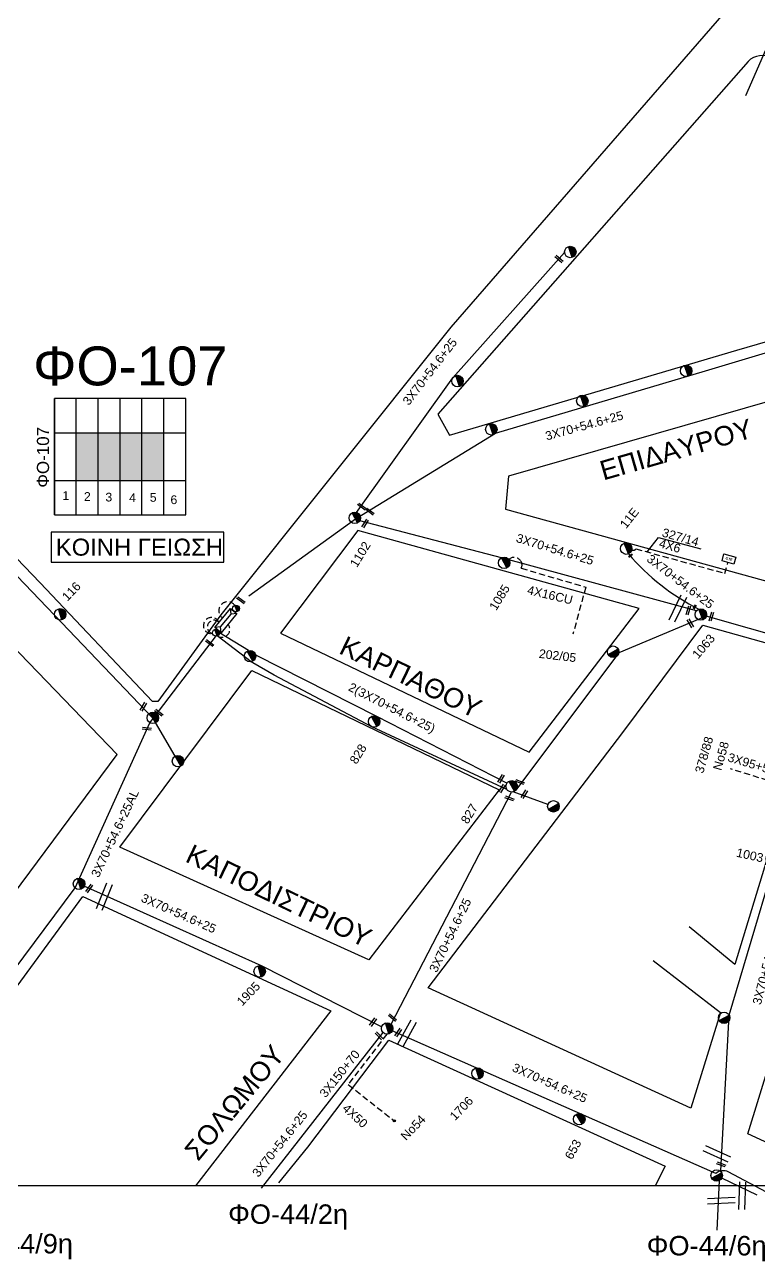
# Model space of a CAD drawing. Header units: millimetres. Extents: x 918 to 3138, y 719 to 1759.
# Drawn here: x 2596.4 to 2747.2, y 728 to 982.3 of the extents above; entities that cross this region are included whole.
import ezdxf
from ezdxf.enums import TextEntityAlignment as Align

# ---------------------------------------------------------------- set-up
doc = ezdxf.new("R2010")
doc.units = ezdxf.units.MM
doc.header["$LTSCALE"] = 0.5
doc.linetypes.add('DASHED', pattern=[19.05, 12.7, -6.35])
for name, color, linetype in [('Pillar OTE', 7, 'Continuous'), ('Άγνωστα', 7, 'Continuous'), ('Ασφαλειοκιβώτια Χ.Τ 6 αναχωρήσεων', 7, 'Continuous'), ('Ασφαλειοκιβώτια Χ.Τ 9 αναχωρήσεων', 7, 'Continuous'), ('Επιγραφές - Σχήματα', 7, 'Continuous'), ('Καλώδια ΧΤ   3x95+50CU', 7, 'DASHED'), ('Καλώδια ΧΤ   4x6CU', 7, 'DASHED'), ('Μηχανική τομή', 7, 'Continuous'), ('Στύλος ΦΜ', 7, 'Continuous'), ('Στύλος ΦΜ @ 1', 7, 'Continuous'), ('Συνδέσεις', 7, 'Continuous'), ('Συνεστραμμένα ΧΤ   3x70+54.6+25 AL', 7, 'SYN_LINE'), ('Τομή', 7, 'Continuous'), ('Υποσταθμός εναέριος 2 στύλων', 7, 'Continuous'), ('Υποσταθμός πόλεως', 7, 'Continuous'), ('Υπόβαθρο ΔΕΗ', 7, 'Continuous'), ('Υπόγεια καλώδια Παροχών ΧΤ   4x16CU', 7, 'DASHED'), ('Υπόγεια καλώδια Παροχών ΧΤ   4x6', 7, 'DASHED')]:
    doc.layers.add(name, color=color, linetype=linetype)
doc.styles.add('arial', font='ARIAL.TTF')
doc.styles.get("Standard").update_dxf_attribs({"font": 'ARIAL.TTF'})
doc.linetypes.add('SYN_LINE', pattern='A,0.5,-0.0001,["/\\/\\/\\/",Standard,S=0.1,R=0,X=0,Y=-0.05],-0.25', length=0.7501)
doc.dimstyles.new('ISO-25', dxfattribs={"dimtxt": 2.5, "dimasz": 2.5, "dimexe": 1.25, "dimexo": 0.625, "dimtad": 1, "dimtxsty": 'Standard', "dimcen": 2.5, "dimadec": 0, "dimazin": 0, "dimtfac": 1, "dimtmove": 0, "dimatfit": 3, "dimfxl": 1, "dimarcsym": 0})

# ---------------------------------------------------------------- blocks, each defined once
blk = doc.blocks.new('ΑΣΦΑΛΕΙΟΚΙΒΩΤΙΟ ΥΠΟΣΤΑΘΜΟΥ 6 ΑΝΑΧΩΡΗΣΕΩΝ')
at = {"layer": 'Ασφαλειοκιβώτια Χ.Τ 6 αναχωρήσεων', "ltscale": 40}
for p, q in [((-23.91, 27), (23.91, 27)), ((-9.83, 27), (-9.83, -27)), ((9.83, 27), (9.83, -27)), ((-23.91, 18), (23.91, 18)), ((-23.91, 9), (23.91, 9)), ((-23.91, 0), (23.91, 0)), ((-23.91, -9), (23.91, -9)), ((-23.91, -18), (23.91, -18))]:
    blk.add_line(p, q, dxfattribs=at)
at = {"layer": 'Ασφαλειοκιβώτια Χ.Τ 6 αναχωρήσεων'}
blk.add_lwpolyline([(-23.91, -27), (23.91, -27), (23.91, 27), (-23.91, 27)], close=True, dxfattribs=at)
for s, p in [('1', (-17.82, 23.69)), ('2', (-18.21, 14.84)), ('3', (-18.45, 6.01)), ('4', (-18.73, -3.72)), ('5', (-18.57, -12.24)), ('6', (-19.53, -20.74))]:
    blk.add_text(s, height=3.6, rotation=270, dxfattribs=at).set_placement(p)
at = {"layer": 'Ασφαλειοκιβώτια Χ.Τ 6 αναχωρήσεων', "ltscale": 40}
for tag, height, p in [('ΟΝΟΜΑ', 5, (-0.27, 31.68)), ('ΚΕΙΜΕΝΟ 1', 2, (16.95, 22.41)), ('ΚΕΙΜΕΝΟ 2', 2, (16.95, 13.71)), ('ΚΕΙΜΕΝΟ 3', 2, (16.95, 4.31)), ('ΚΕΙΜΕΝΟ 4', 2, (16.95, -4.67)), ('ΚΕΙΜΕΝΟ 5', 2, (16.95, -13.51)), ('ΚΕΙΜΕΝΟ 6', 2, (16.95, -22.43)), ('ΣΧ', 2, (-0.21, -29.21))]:
    blk.add_attdef(tag, text='', height=height, dxfattribs=at).set_placement(p, align=Align.MIDDLE_CENTER)
blk = doc.blocks.new('ΜΗΧΑΝΙΚΗ ΤΟΜΗ')
at = {"layer": 'Μηχανική τομή', "ltscale": 40}
for p, q in [((-1.89, 0.78), (1.89, 0.78)), ((1.89, 0), (-1.89, 0))]:
    blk.add_line(p, q, dxfattribs=at)
blk = doc.blocks.new('ΤΟΜΗ')
at = {"layer": 'Τομή', "ltscale": 40}
for p, q in [((-5.68, 0), (5.68, 0)), ((5.68, -2.33), (-5.68, -2.33))]:
    blk.add_line(p, q, dxfattribs=at)
blk = doc.blocks.new('ΥΠΑΡΧΩΝ ΤΣΙΜΕΝΤΕΝΙΟΣ ΣΤΥΛΟΣ')
at = {"layer": 'Στύλος ΦΜ'}
blk.add_hatch(color=7, dxfattribs=at).paths.add_polyline_path([(-1.29, -2.28, 0.574793), (2.62, 0, 0.268822), (1.3, 2.27)])
at = {"layer": 'Στύλος ΦΜ', "color": 7}
blk.add_line((-1.29, -2.28), (1.3, 2.27), dxfattribs=at)
blk.add_circle((0, 0), 2.62, dxfattribs=at)
at = {"layer": 'Στύλος ΦΜ', "flags": 4}
for tag, p in [('ΑΡΙΘΜΟΣ', (-4.68, 8.05)), ('ΤΥΠΟΣ', (-4.91, 3.03))]:
    blk.add_attdef(tag, p, '', height=4, dxfattribs=at)
blk = doc.blocks.new('ΥΠΟΣΤΑΘΜΟΣ ΕΝΑΕΡΙΟΣ ΕΠΙ 2 ΣΤΥΛΩΝ')
at = {"layer": 'Υποσταθμός εναέριος 2 στύλων', "linetype": 'Continuous'}
for points in [[(-11.97, -2.11, 0.574793), (-8.45, -0.07, 0.268822), (-9.64, 1.98)], [(9.68, -2.15, 0.574793), (13.19, -0.1, 0.268822), (12.01, 1.95)]]:
    blk.add_hatch(color=256, dxfattribs=at).paths.add_polyline_path(points)
for p, q in [((-11.97, -2.11), (-9.64, 1.98)), ((9.68, -2.15), (12.01, 1.95))]:
    blk.add_line(p, q, dxfattribs=at)
for centre in [(-10.81, -0.07), (10.84, -0.1)]:
    blk.add_circle(centre, 2.36, dxfattribs=at)
at = {"layer": 'Υποσταθμός πόλεως', "linetype": 'Continuous', "ltscale": 40}
blk.add_lwpolyline([(-8.57, 2.82), (8.57, 2.82), (8.57, -2.82), (-8.57, -2.82)], close=True, dxfattribs=at)
for points in [[(-5.75, 0), (-8.57, 2.82)], [(-8.57, -2.82), (-5.75, 0)], [(-5.75, 0), (5.75, 0)], [(5.75, 0), (8.57, 2.82)], [(8.57, -2.82), (5.75, 0)]]:
    blk.add_lwpolyline(points, dxfattribs=at)
at = {"layer": 'Υποσταθμός εναέριος 2 στύλων', "ltscale": 40, "flags": 1}
for tag, p in [('ΜΕΤΑΣΧΗΜΑΤΙΣΜΟΣ', (14.09, 2.51)), ('ΙΣΧΥΣ', (14.07, -0.28)), ('ΑΡΙΘΜΟΣ', (14.19, -3))]:
    blk.add_attdef(tag, p, '', height=1.8, dxfattribs=at)
blk = doc.blocks.new('_ΣΥΝΔΕΣΗ')
at = {"layer": 'Συνδέσεις', "linetype": 'SYN_LINE', "ltscale": 40}
blk.add_hatch(color=256, dxfattribs=at).paths.add_polyline_path([(0.5, -0.01, 1), (-0.5, -0.01, 1)])
at = {"layer": 'Συνδέσεις'}
blk.add_circle((0, -0.01), 0.5, dxfattribs=at)
blk = doc.blocks.new('PILLAR ΟΤΕ')
at = {"layer": 'Pillar OTE', "ltscale": 40}
blk.add_lwpolyline([(-3.31, 2.02), (3.39, 2.02), (3.39, -1.99), (-3.31, -1.99)], close=True, dxfattribs=at)
at = {"layer": 'Pillar OTE', "insert": (-1.81, 0.71), "char_height": 1.3575, "width": 109.961, "attachment_point": 1}
blk.add_mtext('{\\fArial|b1|i0|c161|p34;OTE}', dxfattribs=at)

msp = doc.modelspace()

# ---------------------------------------------------------------- hatches: boundary and pattern name
at = {"layer": 'Ασφαλειοκιβώτια Χ.Τ 9 αναχωρήσεων', "ltscale": 40}
for color, points in [(1, [(2607, 898.39), (2607, 888.56), (2611.5, 888.56), (2611.5, 898.39)]), (2, [(2611.5, 898.39), (2611.5, 888.56), (2616, 888.56), (2616, 898.39)]), (151, [(2616, 898.39), (2616, 888.56), (2620.5, 888.56), (2620.5, 898.39)]), (27, [(2620.5, 898.39), (2620.5, 888.56), (2625, 888.56), (2625, 898.39)])]:
    msp.add_hatch(color=color, dxfattribs=at).paths.add_polyline_path(points)

# ---------------------------------------------------------------- linework, layer by layer
at = {"layer": 'Άγνωστα', "color": 62, "ltscale": 40}
msp.add_lwpolyline([(2645.06, 743.04), (2670.09, 775.01)], dxfattribs=at)
at = {"layer": 'Άγνωστα', "color": 85, "linetype": 'DASHED', "ltscale": 0.2}
msp.add_lwpolyline([(2670.83, 774.69), (2662.91, 764.32), (2672.38, 756.86)], dxfattribs=at)
at = {"layer": 'Άγνωστα', "color": 6, "ltscale": 40}
msp.add_lwpolyline([(2748.9, 742.19), (2741.05, 746.35, 0.314943), (2738.49, 746.03), (2671.98, 775.39)], format="xyb", dxfattribs=at)
at = {"layer": 'Άγνωστα', "color": 2, "ltscale": 40}
msp.add_lwpolyline([(2739.17, 744.56), (2738.68, 734.38)], dxfattribs=at)
at = {"layer": 'Άγνωστα', "color": 27, "ltscale": 40}
msp.add_lwpolyline([(2746.96, 741.54), (2739.71, 745.1)], dxfattribs=at)
at = {"layer": 'Επιγραφές - Σχήματα'}
msp.add_lwpolyline([(936.87, 1745.25), (2965.33, 1745.25), (2965.33, 743.52), (936.87, 743.52)], close=True, dxfattribs=at)
at = {"layer": 'Επιγραφές - Σχήματα', "color": 190}
msp.add_lwpolyline([(2601.86, 871.78), (2637.37, 871.78), (2637.37, 877.96), (2601.86, 877.96)], close=True, dxfattribs=at)
at = {"layer": 'Επιγραφές - Σχήματα', "color": 27, "linetype": 'DASHED', "ltscale": 0.2}
msp.add_arc((2638.13, 861.8), 1.82, 36.9748, 236.1202, dxfattribs=at)
at = {"layer": 'Επιγραφές - Σχήματα', "color": 151, "linetype": 'DASHED', "ltscale": 0.2}
msp.add_arc((2634.82, 858.72), 1.67, 23.0028, 278.3244, dxfattribs=at)
at = {"layer": 'Επιγραφές - Σχήματα', "color": 2, "linetype": 'DASHED', "ltscale": 0.2}
msp.add_arc((2635.34, 858.43), 1.39, 42.6302, 258.6969, dxfattribs=at)
at = {"layer": 'Επιγραφές - Σχήματα', "color": 1, "linetype": 'DASHED', "ltscale": 0.2}
msp.add_arc((2636.92, 857.98), 1.66, 236.0168, 33.1271, dxfattribs=at)
at = {"layer": 'Καλώδια ΧΤ   3x95+50CU', "color": 151, "linetype": 'DASHED', "ltscale": 0.2}
msp.add_lwpolyline([(2756.44, 824.6), (2741.52, 829.25)], dxfattribs=at)
at = {"layer": 'Καλώδια ΧΤ   4x6CU', "color": 30, "linetype": 'SYN_LINE', "ltscale": 10}
msp.add_lwpolyline([(2748.67, 977.1), (2744.59, 967.68)], dxfattribs=at)
at = {"layer": 'Συνεστραμμένα ΧΤ   3x70+54.6+25 AL', "color": 27, "ltscale": 20}
for points in [[(2664.61, 882.01), (2684.42, 909.7), (2707.4, 935.45)], [(2642.45, 864.86), (2664.4, 880.67), (2693.22, 898.3), (2736.36, 911.11), (2788.86, 926.91)], [(2734.5, 861.77), (2694.4, 872.66), (2665.29, 880.26)]]:
    msp.add_lwpolyline(points, dxfattribs=at)
at = {"layer": 'Συνεστραμμένα ΧΤ   3x70+54.6+25 AL', "color": 2, "ltscale": 20}
for points in [[(2627.35, 831.87), (2622.82, 839.64), (2602.55, 860.85), (2576.43, 888.11)], [(2566.15, 749.43), (2592.06, 784.95), (2606.77, 804.76), (2622.14, 838.75), (2635.85, 856.71)]]:
    msp.add_lwpolyline(points, dxfattribs=at)
at = {"layer": 'Συνεστραμμένα ΧΤ   3x70+54.6+25 AL', "color": 151, "ltscale": 20}
for points in [[(2762.72, 853.16), (2736.53, 860.68), (2718.53, 853.13), (2697.53, 825.05)], [(2695.52, 826.28), (2668.77, 840.04), (2644.06, 852.59), (2643.88, 852.7)], [(2739.53, 746.56), (2741.21, 778.62), (2754.6, 823.55), (2763.21, 851.79)]]:
    msp.add_lwpolyline(points, dxfattribs=at)
at = {"layer": 'Συνεστραμμένα ΧΤ   3x70+54.6+25 AL', "color": 151, "ltscale": 8}
msp.add_lwpolyline([(2642.44, 853.58), (2636.44, 857.23)], dxfattribs=at)
at = {"layer": 'Συνεστραμμένα ΧΤ   3x70+54.6+25 AL', "color": 1, "ltscale": 10}
for points in [[(2642.96, 851.28), (2635.99, 856.6)], [(2703.97, 821.92), (2696.84, 824.53)]]:
    msp.add_lwpolyline(points, dxfattribs=at)
at = {"layer": 'Συνεστραμμένα ΧΤ   3x70+54.6+25 AL', "color": 1, "ltscale": 20}
for points in [[(2695.55, 825.01), (2695.55, 825.01), (2667.74, 837.93), (2647.66, 848.51), (2643.27, 851.08), (2642.96, 851.28)], [(2671.72, 776.71), (2696.48, 824.49)], [(2669.77, 776.19), (2645.2, 788.68), (2608.66, 805.13)]]:
    msp.add_lwpolyline(points, dxfattribs=at)
at = {"layer": 'Συνεστραμμένα ΧΤ   3x70+54.6+25 AL', "ltscale": 20}
msp.add_arc((2756, 903.83), 46.7, 220.543, 243.2781, dxfattribs=at)
at = {"layer": 'Υπόβαθρο ΔΕΗ'}
for points in [[(2754.05, 986.61, 0.311736), (2741.51, 986.28), (2684.02, 920.09), (2636.75, 860.92), (2623.79, 843.08), (2622.67, 843.08), (2599.6, 867.54), (2559.01, 909.72), (2542.79, 927.06), (2608.01, 1034.12), (2656.97, 1115.7), (2705.7, 1194.56), (2716.71, 1212.66), (2851.28, 1137.96)], [(2793.08, 949.54), (2750.57, 975.22), (2750.09, 975.47, 0.320479), (2745.1, 974.78), (2681.35, 902.2), (2683.74, 897.92), (2742.78, 915.37), (2787.19, 928.29), (2787.97, 928.36), (2789.09, 933.54), (2759.64, 948.45)]]:
    msp.add_lwpolyline(points, format="xyb", dxfattribs=at)
for points in [[(2765.12, 863.55), (2765.78, 864.75), (2779.08, 907.79), (2774.77, 912.17), (2695.84, 889.46), (2695.24, 882.67), (2752.16, 866.99), (2765.12, 863.55)], [(2726.69, 876.82), (2735.4, 874.52)], [(2566.2, 765.96), (2615.38, 832.18), (2580.79, 868.07), (2580.31, 867.71), (2536.91, 789.46), (2566.2, 765.96)], [(2725.58, 789.84), (2739.47, 779.11), (2733.36, 759.45), (2679.34, 784.19), (2719.39, 836.73), (2735.82, 858.84), (2761.51, 851.63), (2750.17, 814.64), (2742.42, 789.05), (2733.02, 796.74)], [(2693.92, 824.92), (2667.12, 789.97), (2615.98, 813.14), (2643.09, 849.5), (2693.92, 824.92)], [(2767.79, 743.67), (2745.06, 754.19), (2773.91, 847.79), (2828.49, 832.67), (2806.16, 757.95), (2801.77, 743.66)], [(2594.91, 743.73), (2575.73, 758.57), (2590.94, 778.6), (2592.04, 780.69), (2608.33, 802.97), (2659.36, 779.5), (2631.51, 743.5)], [(2648.66, 744.13), (2654.61, 751.43), (2671.25, 773.43), (2728.08, 747.57), (2726.11, 743.6)]]:
    msp.add_lwpolyline(points, dxfattribs=at)
msp.add_lwpolyline([(2700.08, 832.66), (2722.69, 862.22), (2664.87, 878.29), (2648.98, 857.14)], close=True, dxfattribs=at)
at = {"layer": 'Υπόγεια καλώδια Παροχών ΧΤ   4x16CU', "color": 27, "ltscale": 0.2}
msp.add_lwpolyline([(2695.86, 872.39), (2696.32, 872.6, -0.412124), (2698.52, 871.77, -0.244989), (2698.46, 870.52), (2711.74, 866.65), (2709.11, 856.97)], format="xyb", dxfattribs=at)
at = {"layer": 'Υπόγεια καλώδια Παροχών ΧΤ   4x6', "linetype": 'DASHED', "ltscale": 0.2}
msp.add_lwpolyline([(2721.22, 874.34, 0.516744), (2722.04, 874.52), (2740.36, 869.47), (2740.97, 871.68)], format="xyb", dxfattribs=at)

# ---------------------------------------------------------------- block references
at = {"layer": 'Pillar OTE', "xscale": 0.375, "yscale": 0.375, "zscale": 0.375, "rotation": 344.5984699455669}
msp.add_blockref('PILLAR ΟΤΕ', (2741.15, 872.41), dxfattribs=at)
at = {"layer": 'Ασφαλειοκιβώτια Χ.Τ 6 αναχωρήσεων', "xscale": 0.5, "yscale": 0.5, "zscale": 0.5, "rotation": 90}
msp.add_blockref('ΑΣΦΑΛΕΙΟΚΙΒΩΤΙΟ ΥΠΟΣΤΑΘΜΟΥ 6 ΑΝΑΧΩΡΗΣΕΩΝ', (2616, 893.48), dxfattribs=at).add_auto_attribs({'ΟΝΟΜΑ': 'ΦΟ-107'})
at = {"layer": 'Μηχανική τομή'}
for p, xscale, yscale, zscale, rotation in [((2706.11, 933.98), 0.4999999999999993, 0.4999999999999993, 0.4999999999999993, 319.0688702197986), ((2665.61, 883.06), 0.4999999999999994, 0.4999999999999994, 0.4999999999999994, 323.4536695641671), ((2667.27, 882.02), 0.4999999999999994, 0.4999999999999994, 0.4999999999999994, 323.4536695641671), ((2666.55, 879.63), 0.4999999999999994, 0.4999999999999994, 0.4999999999999994, 58.8348111286886), ((2721, 873.04), 0.2499999999999681, 0.2499999999999681, 0.2499999999999681, 36.11407878704492), ((2640.73, 863.77), 0.4999999999999994, 0.4999999999999994, 0.4999999999999994, 323.4536695641671), ((2733.01, 861.8), 0.4999999999999994, 0.4999999999999994, 0.4999999999999994, 72.85487566011697), ((2734.2, 862.52), 0.249999999999968, 0.249999999999968, 0.249999999999968, 59.35101646906844), ((2733.09, 859.1), 0.4999999999999993, 0.4999999999999993, 0.4999999999999993, 300.2683400190781), ((2737.74, 860.52), 0.4999999999999994, 0.4999999999999994, 0.4999999999999994, 72.85487566011697), ((2634.3, 854.96), 0.4999999999999994, 0.4999999999999994, 0.4999999999999994, 323.4536695641671), ((2620.97, 841.95), 0.4999999999999994, 0.4999999999999994, 0.4999999999999994, 58.8348111286886), ((2623.87, 840.65), 0.4999999999999994, 0.4999999999999994, 0.4999999999999994, 323.4536695641671), ((2621.49, 837.33), 0.4999999999999995, 0.4999999999999995, 0.4999999999999995, 352.6854083462265), ((2694.47, 827.12), 0.4999999999999994, 0.4999999999999994, 0.4999999999999994, 58.8348111286886), ((2698.15, 826.37), 0.4999999999999994, 0.4999999999999994, 0.4999999999999994, 339.5265929134827), ((2694.68, 825.11), 0.4999999999999994, 0.4999999999999994, 0.4999999999999994, 58.8348111286886), ((2699.28, 823.96), 0.4999999999999994, 0.4999999999999994, 0.4999999999999994, 58.8348111286886), ((2695.99, 822.98), 0.4999999999999994, 0.4999999999999994, 0.4999999999999994, 339.5265929134827), ((2609.82, 804.56), 0.4999999999999994, 0.4999999999999994, 0.4999999999999994, 55.12179364433318), ((2671.89, 777.93), 0.4999999999999994, 0.4999999999999994, 0.4999999999999994, 319.9027679550151), ((2668.16, 777.06), 0.4999999999999994, 0.4999999999999994, 0.4999999999999994, 55.12179364433318), ((2673.35, 774.89), 0.4999999999999994, 0.4999999999999994, 0.4999999999999994, 55.12179364433318), ((2669.07, 774.23), 0.4999999999999994, 0.4999999999999994, 0.4999999999999994, 313.6299904828526), ((2739.53, 747.72), 0.4999999999999994, 0.4999999999999994, 0.4999999999999994, 339.5265929134827)]:
    msp.add_blockref('ΜΗΧΑΝΙΚΗ ΤΟΜΗ', p, dxfattribs=dict(at, xscale=xscale, yscale=yscale, zscale=zscale, rotation=rotation))
at = {"layer": 'Στύλος ΦΜ @ 1', "ltscale": 40}
for p, xscale, yscale, zscale, rotation in [((2708.57, 935.57), 0.449999999999818, 0.449999999999818, 0.449999999999818, 48.03236905803713), ((2685.39, 909.02), 0.449999999999818, 0.449999999999818, 0.449999999999818, 48.03236905803713), ((2732.39, 911.12), 0.449999999999818, 0.449999999999818, 0.449999999999818, 48.03236905803713), ((2711.04, 904.94), 0.449999999999818, 0.449999999999818, 0.449999999999818, 48.03236905803713), ((2692.34, 899.09), 0.449999999999818, 0.449999999999818, 0.449999999999818, 48.03236905803713), ((2717.37, 853.35), 0.4499999999998181, 0.4499999999998181, 0.4499999999998181, 328.4883165703907), ((2642.73, 852.43), 0.4499999999998183, 0.4499999999998183, 0.4499999999998183, 58.50009455205377), ((2622.76, 839.75), 0.4499999999998183, 0.4499999999998183, 0.4499999999998183, 58.50009455205377), ((2627.91, 830.83), 0.4499999999998183, 0.4499999999998183, 0.4499999999998183, 58.50009455205377), ((2705.09, 821.54), 0.4499999999998181, 0.4499999999998181, 0.4499999999998181, 328.4883165703907), ((2607.58, 805.61), 0.4499999999998182, 0.4499999999998182, 0.4499999999998182, 46.14286593804238), ((2740.18, 778.06), 0.4499999999998181, 0.4499999999998181, 0.4499999999998181, 328.4883165703907), ((2670.9, 775.86), 0.4499999999998182, 0.4499999999998182, 0.4499999999998182, 46.14286593804238), ((2738.65, 745.62), 0.4499999999998181, 0.4499999999998181, 0.4499999999998181, 328.4883165703907)]:
    msp.add_blockref('ΥΠΑΡΧΩΝ ΤΣΙΜΕΝΤΕΝΙΟΣ ΣΤΥΛΟΣ', p, dxfattribs=dict(at, xscale=xscale, yscale=yscale, zscale=zscale, rotation=rotation))
ref = msp.add_blockref('ΥΠΑΡΧΩΝ ΤΣΙΜΕΝΤΕΝΙΟΣ ΣΤΥΛΟΣ', (2720.07, 874.56), dxfattribs=dict(at, xscale=0.4499999999998181, yscale=0.4499999999998181, zscale=0.4499999999998181, rotation=51.72178301394901))
ref.add_attrib('ΤΥΠΟΣ', '11Ε', (2720.03, 878.53), dxfattribs={"layer": 'Στύλος ΦΜ', "height": 1.8, "rotation": 51.7218, "flags": 4})
ref = msp.add_blockref('ΥΠΑΡΧΩΝ ΤΣΙΜΕΝΤΕΝΙΟΣ ΣΤΥΛΟΣ', (2664.28, 880.87), dxfattribs=dict(at, xscale=0.4499999999998183, yscale=0.4499999999998183, zscale=0.4499999999998183, rotation=58.50009455205377))
ref.add_attrib('ΤΥΠΟΣ', '1102', (2664.69, 870.53), dxfattribs={"layer": 'Στύλος ΦΜ', "height": 1.8, "rotation": 58.5001, "flags": 4})
ref = msp.add_blockref('ΥΠΑΡΧΩΝ ΤΣΙΜΕΝΤΕΝΙΟΣ ΣΤΥΛΟΣ', (2694.96, 871.63), dxfattribs=dict(at, xscale=0.4499999999998183, yscale=0.4499999999998183, zscale=0.4499999999998183, rotation=58.50009455205377))
ref.add_attrib('ΤΥΠΟΣ', '1085', (2693.32, 861.67), dxfattribs={"layer": 'Στύλος ΦΜ', "height": 1.8, "rotation": 58.5001, "flags": 4})
ref = msp.add_blockref('ΥΠΑΡΧΩΝ ΤΣΙΜΕΝΤΕΝΙΟΣ ΣΤΥΛΟΣ', (2603.71, 861.04), dxfattribs=dict(at, xscale=0.4499999999998183, yscale=0.4499999999998183, zscale=0.4499999999998183, rotation=46.02343482471476))
ref.add_attrib('ΤΥΠΟΣ', '116', (2605.18, 863.63), dxfattribs={"layer": 'Στύλος ΦΜ', "height": 1.8, "rotation": 46.0234, "flags": 4})
ref = msp.add_blockref('ΥΠΑΡΧΩΝ ΤΣΙΜΕΝΤΕΝΙΟΣ ΣΤΥΛΟΣ', (2735.4, 861.01), dxfattribs=dict(at, xscale=0.4499999999998179, yscale=0.4499999999998179, zscale=0.4499999999998179, rotation=49.61498435048954))
ref.add_attrib('ΤΥΠΟΣ', '1063', (2734.84, 851.76), dxfattribs={"layer": 'Στύλος ΦΜ', "height": 1.8, "rotation": 49.615, "flags": 4})
ref = msp.add_blockref('ΥΠΑΡΧΩΝ ΤΣΙΜΕΝΤΕΝΙΟΣ ΣΤΥΛΟΣ', (2668.24, 838.99), dxfattribs=dict(at, xscale=0.4499999999998183, yscale=0.4499999999998183, zscale=0.4499999999998183, rotation=58.50009455205377))
ref.add_attrib('ΤΥΠΟΣ', '828', (2664.61, 830.07), dxfattribs={"layer": 'Στύλος ΦΜ', "height": 1.8, "rotation": 58.5001, "flags": 4})
ref = msp.add_blockref('ΥΠΑΡΧΩΝ ΤΣΙΜΕΝΤΕΝΙΟΣ ΣΤΥΛΟΣ', (2696.52, 825.67), dxfattribs=dict(at, xscale=0.4499999999998183, yscale=0.4499999999998183, zscale=0.4499999999998183, rotation=58.50009455205377))
ref.add_attrib('ΤΥΠΟΣ', '827', (2687.47, 817.76), dxfattribs={"layer": 'Στύλος ΦΜ', "height": 1.8, "rotation": 58.5001, "flags": 4})
ref = msp.add_blockref('ΥΠΑΡΧΩΝ ΤΣΙΜΕΝΤΕΝΙΟΣ ΣΤΥΛΟΣ', (2749.99, 810.79), dxfattribs=dict(at, xscale=0.449999999999818, yscale=0.449999999999818, zscale=0.449999999999818, rotation=347.5101187570542))
ref.add_attrib('ΤΥΠΟΣ', '1003', (2742.57, 811.22), dxfattribs={"layer": 'Στύλος ΦΜ', "height": 1.8, "rotation": 347.5101, "flags": 4})
ref = msp.add_blockref('ΥΠΑΡΧΩΝ ΤΣΙΜΕΝΤΕΝΙΟΣ ΣΤΥΛΟΣ', (2644.71, 787.6), dxfattribs=dict(at, xscale=0.4499999999998182, yscale=0.4499999999998182, zscale=0.4499999999998182, rotation=46.14286593804238))
ref.add_attrib('ΤΥΠΟΣ', '1905', (2641.11, 780.36), dxfattribs={"layer": 'Στύλος ΦΜ', "height": 1.8, "rotation": 46.1429, "flags": 4})
ref = msp.add_blockref('ΥΠΑΡΧΩΝ ΤΣΙΜΕΝΤΕΝΙΟΣ ΣΤΥΛΟΣ', (2689.5, 766.61), dxfattribs=dict(at, xscale=0.4499999999998182, yscale=0.4499999999998182, zscale=0.4499999999998182, rotation=46.14286593804238))
ref.add_attrib('ΤΥΠΟΣ', '1706', (2684.89, 756.79), dxfattribs={"layer": 'Στύλος ΦΜ', "height": 1.8, "rotation": 46.1429, "flags": 4})
ref = msp.add_blockref('ΥΠΑΡΧΩΝ ΤΣΙΜΕΝΤΕΝΙΟΣ ΣΤΥΛΟΣ', (2710.41, 757.2), dxfattribs=dict(at, xscale=0.4499999999998182, yscale=0.4499999999998182, zscale=0.4499999999998182, rotation=61.20736636183054))
ref.add_attrib('ΤΥΠΟΣ', '653', (2708.91, 748.72), dxfattribs={"layer": 'Στύλος ΦΜ', "height": 1.8, "rotation": 61.2074, "flags": 4})
at = {"layer": 'Συνδέσεις', "xscale": 0.4500000000002728, "yscale": 0.4500000000002728, "zscale": 0.4500000000002728}
msp.add_blockref('_ΣΥΝΔΕΣΗ', (2672.38, 756.87), dxfattribs=at)
at = {"layer": 'Τομή'}
for p, xscale, yscale, zscale, rotation in [((2731.2, 861.97), 0.4999999999999997, 0.4999999999999997, 0.4999999999999997, 244.3339351569039), ((2613.32, 802.74), 0.4999999999999996, 0.4999999999999996, 0.4999999999999996, 247.8747303391252), ((2675.51, 774.59), 0.4999999999999997, 0.4999999999999997, 0.4999999999999997, 240.7889438974978), ((2738.93, 750.61), 0.4999999999999997, 0.4999999999999997, 0.4999999999999997, 335.7592263824031), ((2744.48, 741.43), 0.4999999999999996, 0.4999999999999996, 0.4999999999999996, 267.4600076312639), ((2739.59, 741.03), 0.4999999999999998, 0.4999999999999998, 0.4999999999999998, 2.307110732991582)]:
    msp.add_blockref('ΤΟΜΗ', p, dxfattribs=dict(at, xscale=xscale, yscale=yscale, zscale=zscale, rotation=rotation))
at = {"layer": 'Υποσταθμός εναέριος 2 στύλων', "xscale": 0.2976865183007342, "yscale": 0.2976865183007342, "zscale": 0.2976865183007342, "rotation": 50.69273526801353}
msp.add_blockref('ΥΠΟΣΤΑΘΜΟΣ ΕΝΑΕΡΙΟΣ ΕΠΙ 2 ΣΤΥΛΩΝ', (2637.76, 859.76), dxfattribs=at)

# ---------------------------------------------------------------- texts
at = {"ltscale": 40, "insert": (2598.13, 916.13), "char_height": 4, "width": 17.8089, "attachment_point": 1, "style": 'arial'}
msp.add_mtext('{\\H2x;ΦO-107}', dxfattribs=at)
at = {"layer": 'Άγνωστα', "ltscale": 40, "char_height": 1.8, "width": 17.1868, "attachment_point": 1, "style": 'arial'}
for s, insert, rotation in [('202/05', (2702.24, 853.89), 353.2308), ('378/88', (2734.15, 828.69), 74.1611), ('Νο58', (2737.85, 829.28), 74.1611), ('3X150+70', (2656.86, 762.6), 51.5369), ('3X70+54.6+25', (2697.17, 768.81), 336.2119), ('3X70+54.6+25', (2643.02, 746.24), 51.5369), ('4X50', (2662.77, 760.54), 317.5282), ('Νο54', (2673.5, 753.95), 45.8348)]:
    msp.add_mtext(s, dxfattribs=dict(at, insert=insert, rotation=rotation))
at = {"layer": 'Επιγραφές - Σχήματα', "char_height": 4, "width": 15.1545, "attachment_point": 1}
for s, insert, rotation in [('ΕΠΙΔΑΥΡΟΥ', (2714.25, 892.4), 16.0641), ('ΚΑΡΠΑΘΟΥ', (2662.5, 856.72), 334.3287), ('ΚΑΠΟΔΙΣΤΡΙΟΥ', (2630.91, 813.89), 334.3287), ('ΣΟΛΩΜΟΥ', (2628.96, 750.92), 50.4922)]:
    msp.add_mtext(s, dxfattribs=dict(at, insert=insert, rotation=rotation))
at = {"layer": 'Επιγραφές - Σχήματα', "color": 190, "insert": (2602.81, 876.61), "char_height": 3.5, "width": 35.1311, "attachment_point": 1}
msp.add_mtext('KOINH ΓΕΙΩΣΗ', dxfattribs=at)
at = {"layer": 'Επιγραφές - Σχήματα', "char_height": 4, "width": 15.1545, "attachment_point": 1}
for s, insert in [('ΦΟ-44/2η', (2638.23, 739.67)), ('ΦΟ-44/9η', (2581.68, 733.59)), ('ΦΟ-44/6η', (2724.28, 733.18))]:
    msp.add_mtext(s, dxfattribs=dict(at, insert=insert))
at = {"layer": 'Καλώδια ΧΤ   3x95+50CU', "ltscale": 0.2, "insert": (2741.29, 832.59), "char_height": 1.8, "width": 17.1868, "attachment_point": 1, "rotation": 343.3533, "style": 'arial'}
msp.add_mtext('3X95+50CU', dxfattribs=at)
at = {"layer": 'Συνεστραμμένα ΧΤ   3x70+54.6+25 AL', "ltscale": 40, "char_height": 1.8, "width": 17.1868, "attachment_point": 1, "style": 'arial'}
for s, insert, rotation in [('3X70+54.6+25', (2673.94, 904.98), 52.4074), ('3X70+54.6+25', (2703.24, 898.53), 15.4373), ('3X70+54.6+25', (2697.8, 877.69), 343.0165), ('3X70+54.6+25', (2725.2, 873.52), 322.6373), ('2(3X70+54.6+25)', (2663.59, 847.08), 332.9867), ('3X70+54.6+25', (2620.88, 803.69), 336.2119), ('3X70+54.6+25', (2679.47, 788.01), 64.1296), ('3X70+54.6+25', (2745.99, 781.05), 75.5683)]:
    msp.add_mtext(s, dxfattribs=dict(at, insert=insert, rotation=rotation))
at = {"layer": 'Συνεστραμμένα ΧΤ   3x70+54.6+25 AL', "ltscale": 20, "insert": (2609.98, 807.53), "char_height": 1.8, "width": 17.1868, "attachment_point": 1, "rotation": 64.7404, "style": 'arial'}
msp.add_mtext('3X70+54.6+25AL', dxfattribs=at)
at = {"layer": 'Υπόγεια καλώδια Παροχών ΧΤ   4x16CU', "ltscale": 0.2, "char_height": 1.8, "width": 17.1868, "attachment_point": 1, "style": 'arial'}
for s, insert, rotation in [('327/14', (2727.77, 878.82), 344.1123), ('4X6', (2727.14, 876.6), 344.1123), ('4X16CU', (2700, 867), 346.6297)]:
    msp.add_mtext(s, dxfattribs=dict(at, insert=insert, rotation=rotation))

# ---------------------------------------------------------------- leaders
at = {"layer": 'Επιγραφές - Σχήματα', "ltscale": 40}
msp.add_leader([(2724.42, 873.99), (2726.69, 876.82)], dimstyle='ISO-25', override={"dimasz": 1, "dimtad": 0}, dxfattribs=at)

doc.saveas('drawing.dxf')
